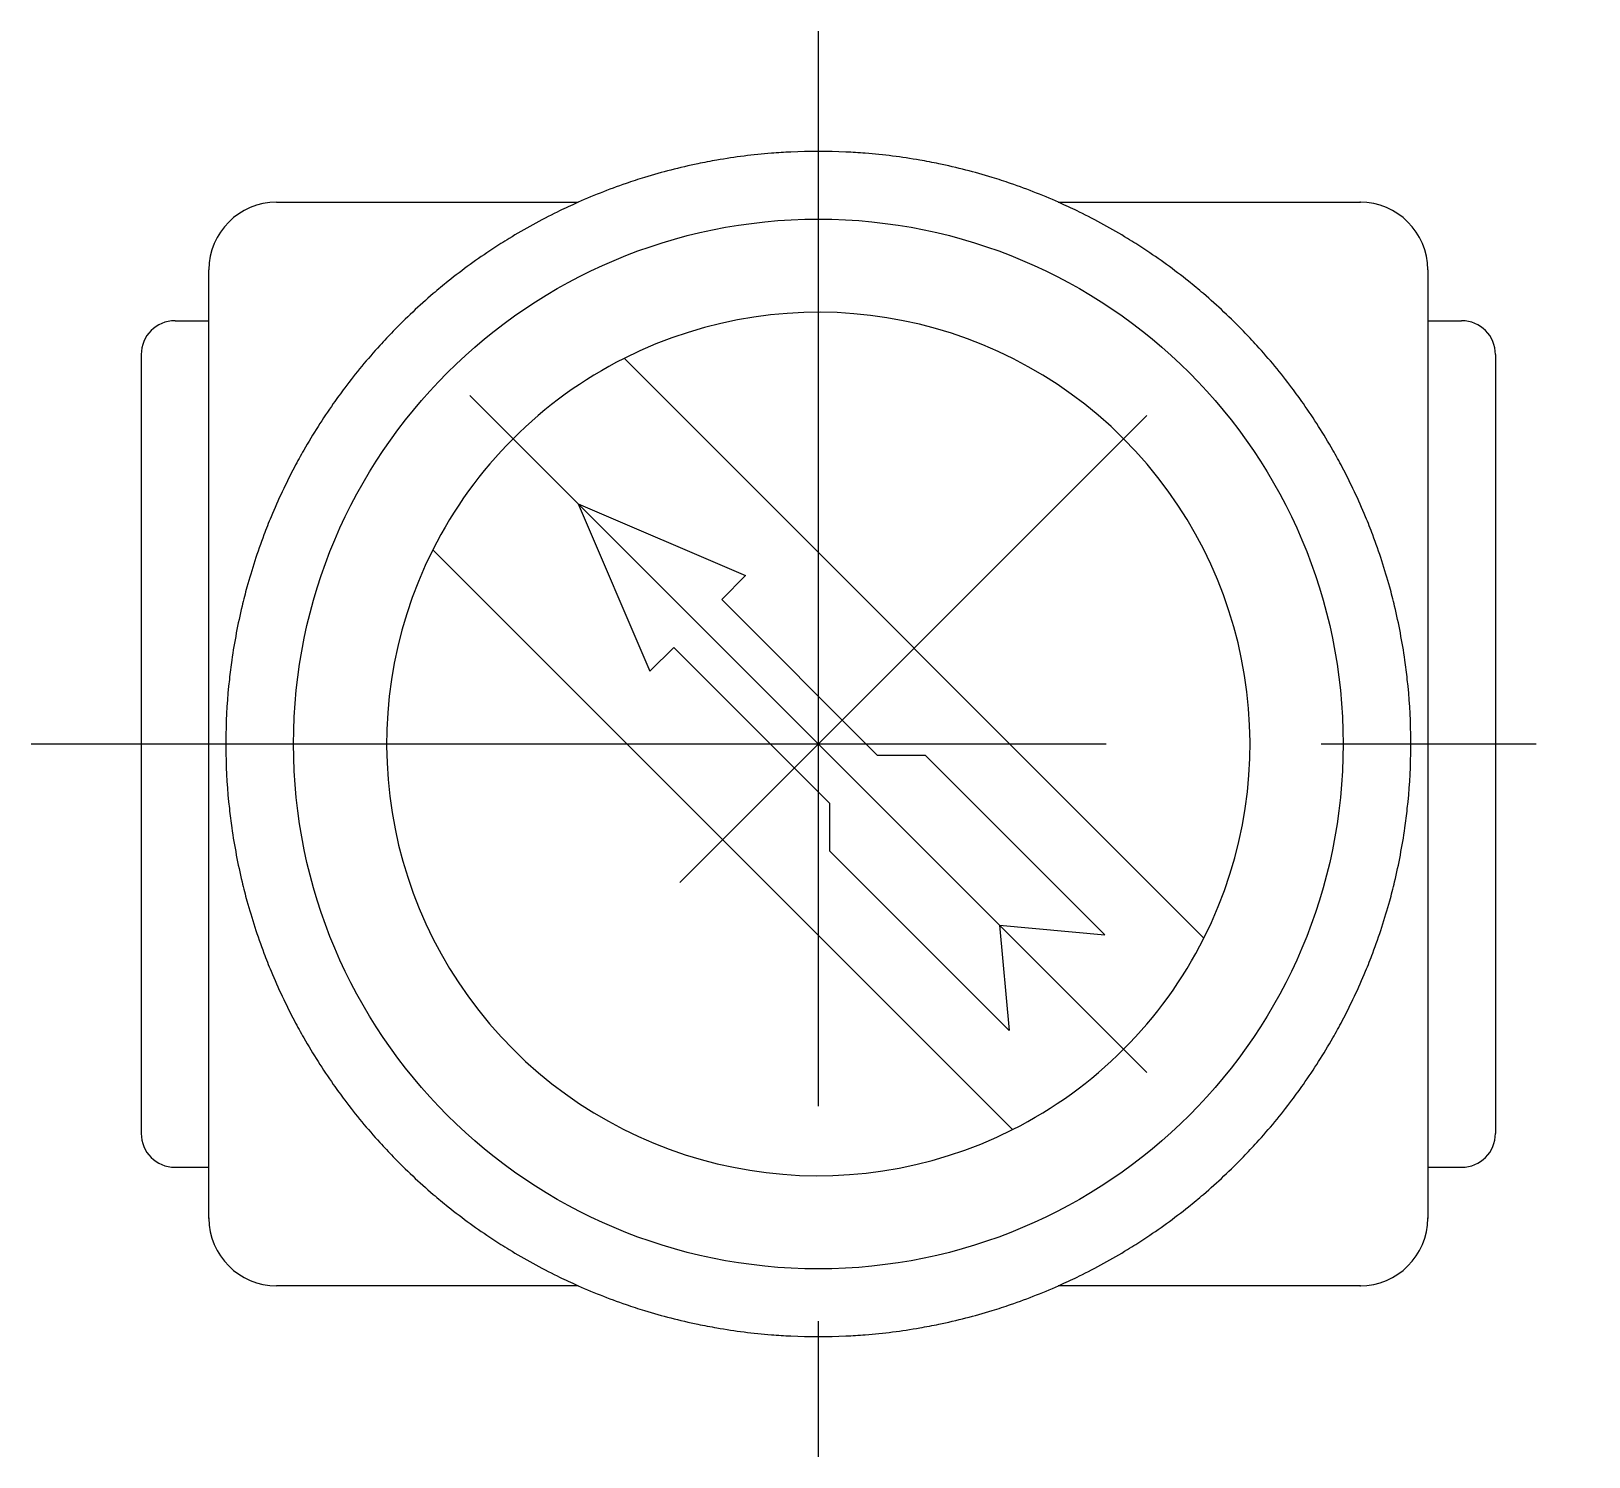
# Model space of a CAD drawing. Extents: x 1 to 262, y 0 to 247.
# Drawn here: x 116.64 to 162.64, y 205.22 to 247.32 of the extents above; entities that cross this region are included whole.
import ezdxf

# ---------------------------------------------------------------- set-up
doc = ezdxf.new("R2010")
doc.units = 0
doc.linetypes.add('CENTER', pattern=[50.8, 31.75, -6.35, 6.35, -6.35])
doc.layers.get('0').update_dxf_attribs({"linetype": 'CONTINUOUS'})
doc.layers.add('CENTER', color=1, linetype='CENTER')

msp = doc.modelspace()

# ---------------------------------------------------------------- linework, layer by layer
at = {"color": 7, "linetype": 'CONTINUOUS'}
for p, q in [((123.888, 242.268), (132.799, 242.268)), ((146.976, 242.268), (155.888, 242.268)), ((121.888, 212.268), (121.888, 240.268)), ((157.888, 240.268), (157.888, 212.268)), ((120.888, 238.768), (121.888, 238.768)), ((157.888, 238.768), (158.888, 238.768)), ((119.888, 237.768), (119.888, 214.768)), ((151.277, 220.536), (134.156, 237.657)), ((159.888, 237.768), (159.888, 214.768)), ((132.792, 233.364), (134.913, 228.414)), ((132.792, 233.364), (137.741, 231.243)), ((128.499, 232), (145.62, 214.879)), ((137.741, 231.243), (137.034, 230.536)), ((137.034, 230.536), (141.63, 225.939)), ((134.913, 228.414), (135.62, 229.121)), ((135.62, 229.121), (140.216, 224.525)), ((141.63, 225.939), (143.045, 225.939)), ((143.045, 225.939), (148.348, 220.636)), ((140.216, 224.525), (140.216, 223.111)), ((140.216, 223.111), (145.52, 217.808)), ((145.242, 220.914), (145.52, 217.808)), ((145.242, 220.914), (148.348, 220.636)), ((120.888, 213.768), (121.888, 213.768)), ((157.888, 213.768), (158.888, 213.768)), ((132.799, 210.268), (123.888, 210.268)), ((155.888, 210.268), (146.976, 210.268))]:
    msp.add_line(p, q, dxfattribs=at)
msp.add_circle((139.888, 226.268), 15.5, dxfattribs=at)
for centre, radius, start, end in [((139.888, 226.268), 17.5, 101.7407, 107.0593), ((139.888, 226.268), 17.5, 99.8593, 101.7407), ((139.888, 226.268), 17.5, 94.5407, 99.8593), ((139.888, 226.268), 17.5, 92.6593, 94.5407), ((139.888, 226.268), 17.5, 87.3407, 92.6593), ((139.888, 226.268), 17.5, 85.4593, 87.3407), ((139.888, 226.268), 17.5, 80.1407, 85.4593), ((139.888, 226.268), 17.5, 78.2593, 80.1407), ((139.888, 226.268), 17.5, 72.9407, 78.2593), ((139.888, 226.268), 17.5, 107.0593, 108.9407), ((139.888, 226.268), 17.5, 71.0593, 72.9407), ((139.888, 226.268), 17.5, 108.9407, 114.2593), ((139.888, 226.268), 17.5, 65.7407, 71.0593), ((123.888, 240.268), 2, 90, 180), ((139.888, 226.268), 17.5, 114.2593, 116.1407), ((139.888, 226.268), 17.5, 63.8593, 65.7407), ((155.888, 240.268), 2, 0, 90), ((139.888, 226.268), 17.5, 116.1407, 121.4593), ((139.888, 226.268), 17.5, 58.5407, 63.8593), ((139.888, 226.268), 17.5, 121.4593, 123.3407), ((139.888, 226.268), 17.5, 56.6593, 58.5407), ((139.888, 226.268), 17.5, 123.3407, 128.6593), ((139.888, 226.268), 17.5, 51.3407, 56.6593), ((139.888, 226.268), 17.5, 128.6593, 130.5407), ((139.888, 226.268), 17.5, 49.4593, 51.3407), ((139.888, 226.268), 17.5, 130.5407, 135.8593), ((139.888, 226.268), 17.5, 44.1407, 49.4593), ((139.888, 226.268), 12.75, 333.2839, 116.7161), ((120.888, 237.768), 1, 90, 180), ((139.888, 226.268), 17.5, 135.8593, 137.7407), ((139.888, 226.268), 17.5, 42.2593, 44.1407), ((158.888, 237.768), 1, 0, 90), ((139.888, 226.268), 17.5, 137.7407, 143.0593), ((139.888, 226.268), 17.5, 36.9407, 42.2593), ((139.888, 226.268), 12.75, 116.7161, 153.2839), ((139.888, 226.268), 17.5, 143.0593, 144.9407), ((139.888, 226.268), 17.5, 35.0593, 36.9407), ((139.888, 226.268), 17.5, 144.9407, 150.2593), ((139.888, 226.268), 17.5, 29.7407, 35.0593), ((139.888, 226.268), 17.5, 150.2593, 152.1407), ((139.888, 226.268), 17.5, 27.8593, 29.7407), ((139.888, 226.268), 17.5, 152.1407, 157.4593), ((139.888, 226.268), 17.5, 22.5407, 27.8593), ((139.888, 226.268), 17.5, 157.4593, 159.3407), ((139.888, 226.268), 17.5, 20.6593, 22.5407), ((139.888, 226.268), 17.5, 159.3407, 164.6593), ((139.888, 226.268), 17.5, 15.3407, 20.6593), ((139.888, 226.268), 12.75, 153.2839, 296.7161), ((139.888, 226.268), 17.5, 164.6593, 166.5407), ((139.888, 226.268), 17.5, 13.4593, 15.3407), ((139.888, 226.268), 17.5, 166.5407, 171.8593), ((139.888, 226.268), 17.5, 8.1407, 13.4593), ((139.888, 226.268), 17.5, 171.8593, 173.7407), ((139.888, 226.268), 17.5, 6.2593, 8.1407), ((139.888, 226.268), 17.5, 173.7407, 179.0593), ((139.888, 226.268), 17.5, 0.9407, 6.2593), ((139.888, 226.268), 17.5, 179.0593, 180.9407), ((139.888, 226.268), 17.5, 359.0593, 0.9407), ((139.888, 226.268), 17.5, 180.9407, 186.2593), ((139.888, 226.268), 17.5, 353.7407, 359.0593), ((139.888, 226.268), 17.5, 186.2593, 188.1407), ((139.888, 226.268), 17.5, 351.8593, 353.7407), ((139.888, 226.268), 17.5, 188.1407, 193.4593), ((139.888, 226.268), 17.5, 346.5407, 351.8593), ((139.888, 226.268), 17.5, 193.4593, 195.3407), ((139.888, 226.268), 17.5, 344.6593, 346.5407), ((139.888, 226.268), 17.5, 195.3407, 200.6593), ((139.888, 226.268), 17.5, 339.3407, 344.6593), ((139.888, 226.268), 12.75, 296.7161, 333.2839), ((139.888, 226.268), 17.5, 200.6593, 202.5407), ((139.888, 226.268), 17.5, 337.4593, 339.3407), ((139.888, 226.268), 17.5, 202.5407, 207.8593), ((139.888, 226.268), 17.5, 332.1407, 337.4593), ((139.888, 226.268), 17.5, 207.8593, 209.7407), ((139.888, 226.268), 17.5, 330.2593, 332.1407), ((139.888, 226.268), 17.5, 209.7407, 215.0593), ((139.888, 226.268), 17.5, 324.9407, 330.2593), ((139.888, 226.268), 17.5, 215.0593, 216.9407), ((139.888, 226.268), 17.5, 323.0593, 324.9407), ((139.888, 226.268), 17.5, 216.9407, 222.2593), ((139.888, 226.268), 17.5, 317.7407, 323.0593), ((120.888, 214.768), 1, 180, 270), ((139.888, 226.268), 17.5, 222.2593, 224.1407), ((139.888, 226.268), 17.5, 315.8593, 317.7407), ((158.888, 214.768), 1, 270, 0), ((139.888, 226.268), 17.5, 224.1407, 229.4593), ((139.888, 226.268), 17.5, 310.5407, 315.8593), ((139.888, 226.268), 17.5, 229.4593, 231.3407), ((139.888, 226.268), 17.5, 231.3407, 236.6593), ((139.888, 226.268), 17.5, 303.3407, 308.6593), ((139.888, 226.268), 17.5, 308.6593, 310.5407), ((123.888, 212.268), 2, 180, 270), ((155.888, 212.268), 2, 270, 0), ((139.888, 226.268), 17.5, 236.6593, 238.5407), ((139.888, 226.268), 17.5, 301.4593, 303.3407), ((139.888, 226.268), 17.5, 238.5407, 243.8593), ((139.888, 226.268), 17.5, 296.1407, 301.4593), ((139.888, 226.268), 17.5, 243.8593, 245.7407), ((139.888, 226.268), 17.5, 245.7407, 251.0593), ((139.888, 226.268), 17.5, 288.9407, 294.2593), ((139.888, 226.268), 17.5, 294.2593, 296.1407), ((139.888, 226.268), 17.5, 251.0593, 252.9407), ((139.888, 226.268), 17.5, 252.9407, 258.2593), ((139.888, 226.268), 17.5, 281.7407, 287.0593), ((139.888, 226.268), 17.5, 287.0593, 288.9407), ((139.888, 226.268), 17.5, 258.2593, 260.1407), ((139.888, 226.268), 17.5, 260.1407, 265.4593), ((139.888, 226.268), 17.5, 274.5407, 279.8593), ((139.888, 226.268), 17.5, 279.8593, 281.7407), ((139.888, 226.268), 17.5, 265.4593, 267.3407), ((139.888, 226.268), 17.5, 267.3407, 272.6593), ((139.888, 226.268), 17.5, 272.6593, 274.5407)]:
    msp.add_arc(centre, radius, start, end, dxfattribs=at)
for p in [(155.888, 242.268), (139.888, 226.268), (121.888, 212.268), (157.888, 212.268), (155.888, 210.268)]:
    msp.add_point(p, dxfattribs=at)
at = {"layer": 'CENTER', "color": 1, "linetype": 'CENTER'}
for p, q in [((139.888, 247.319), (139.888, 205.217)), ((129.598, 236.558), (149.59, 216.565)), ((135.798, 222.179), (149.59, 235.971)), ((116.639, 226.268), (162.645, 226.268))]:
    msp.add_line(p, q, dxfattribs=at)

doc.saveas('drawing.dxf')
